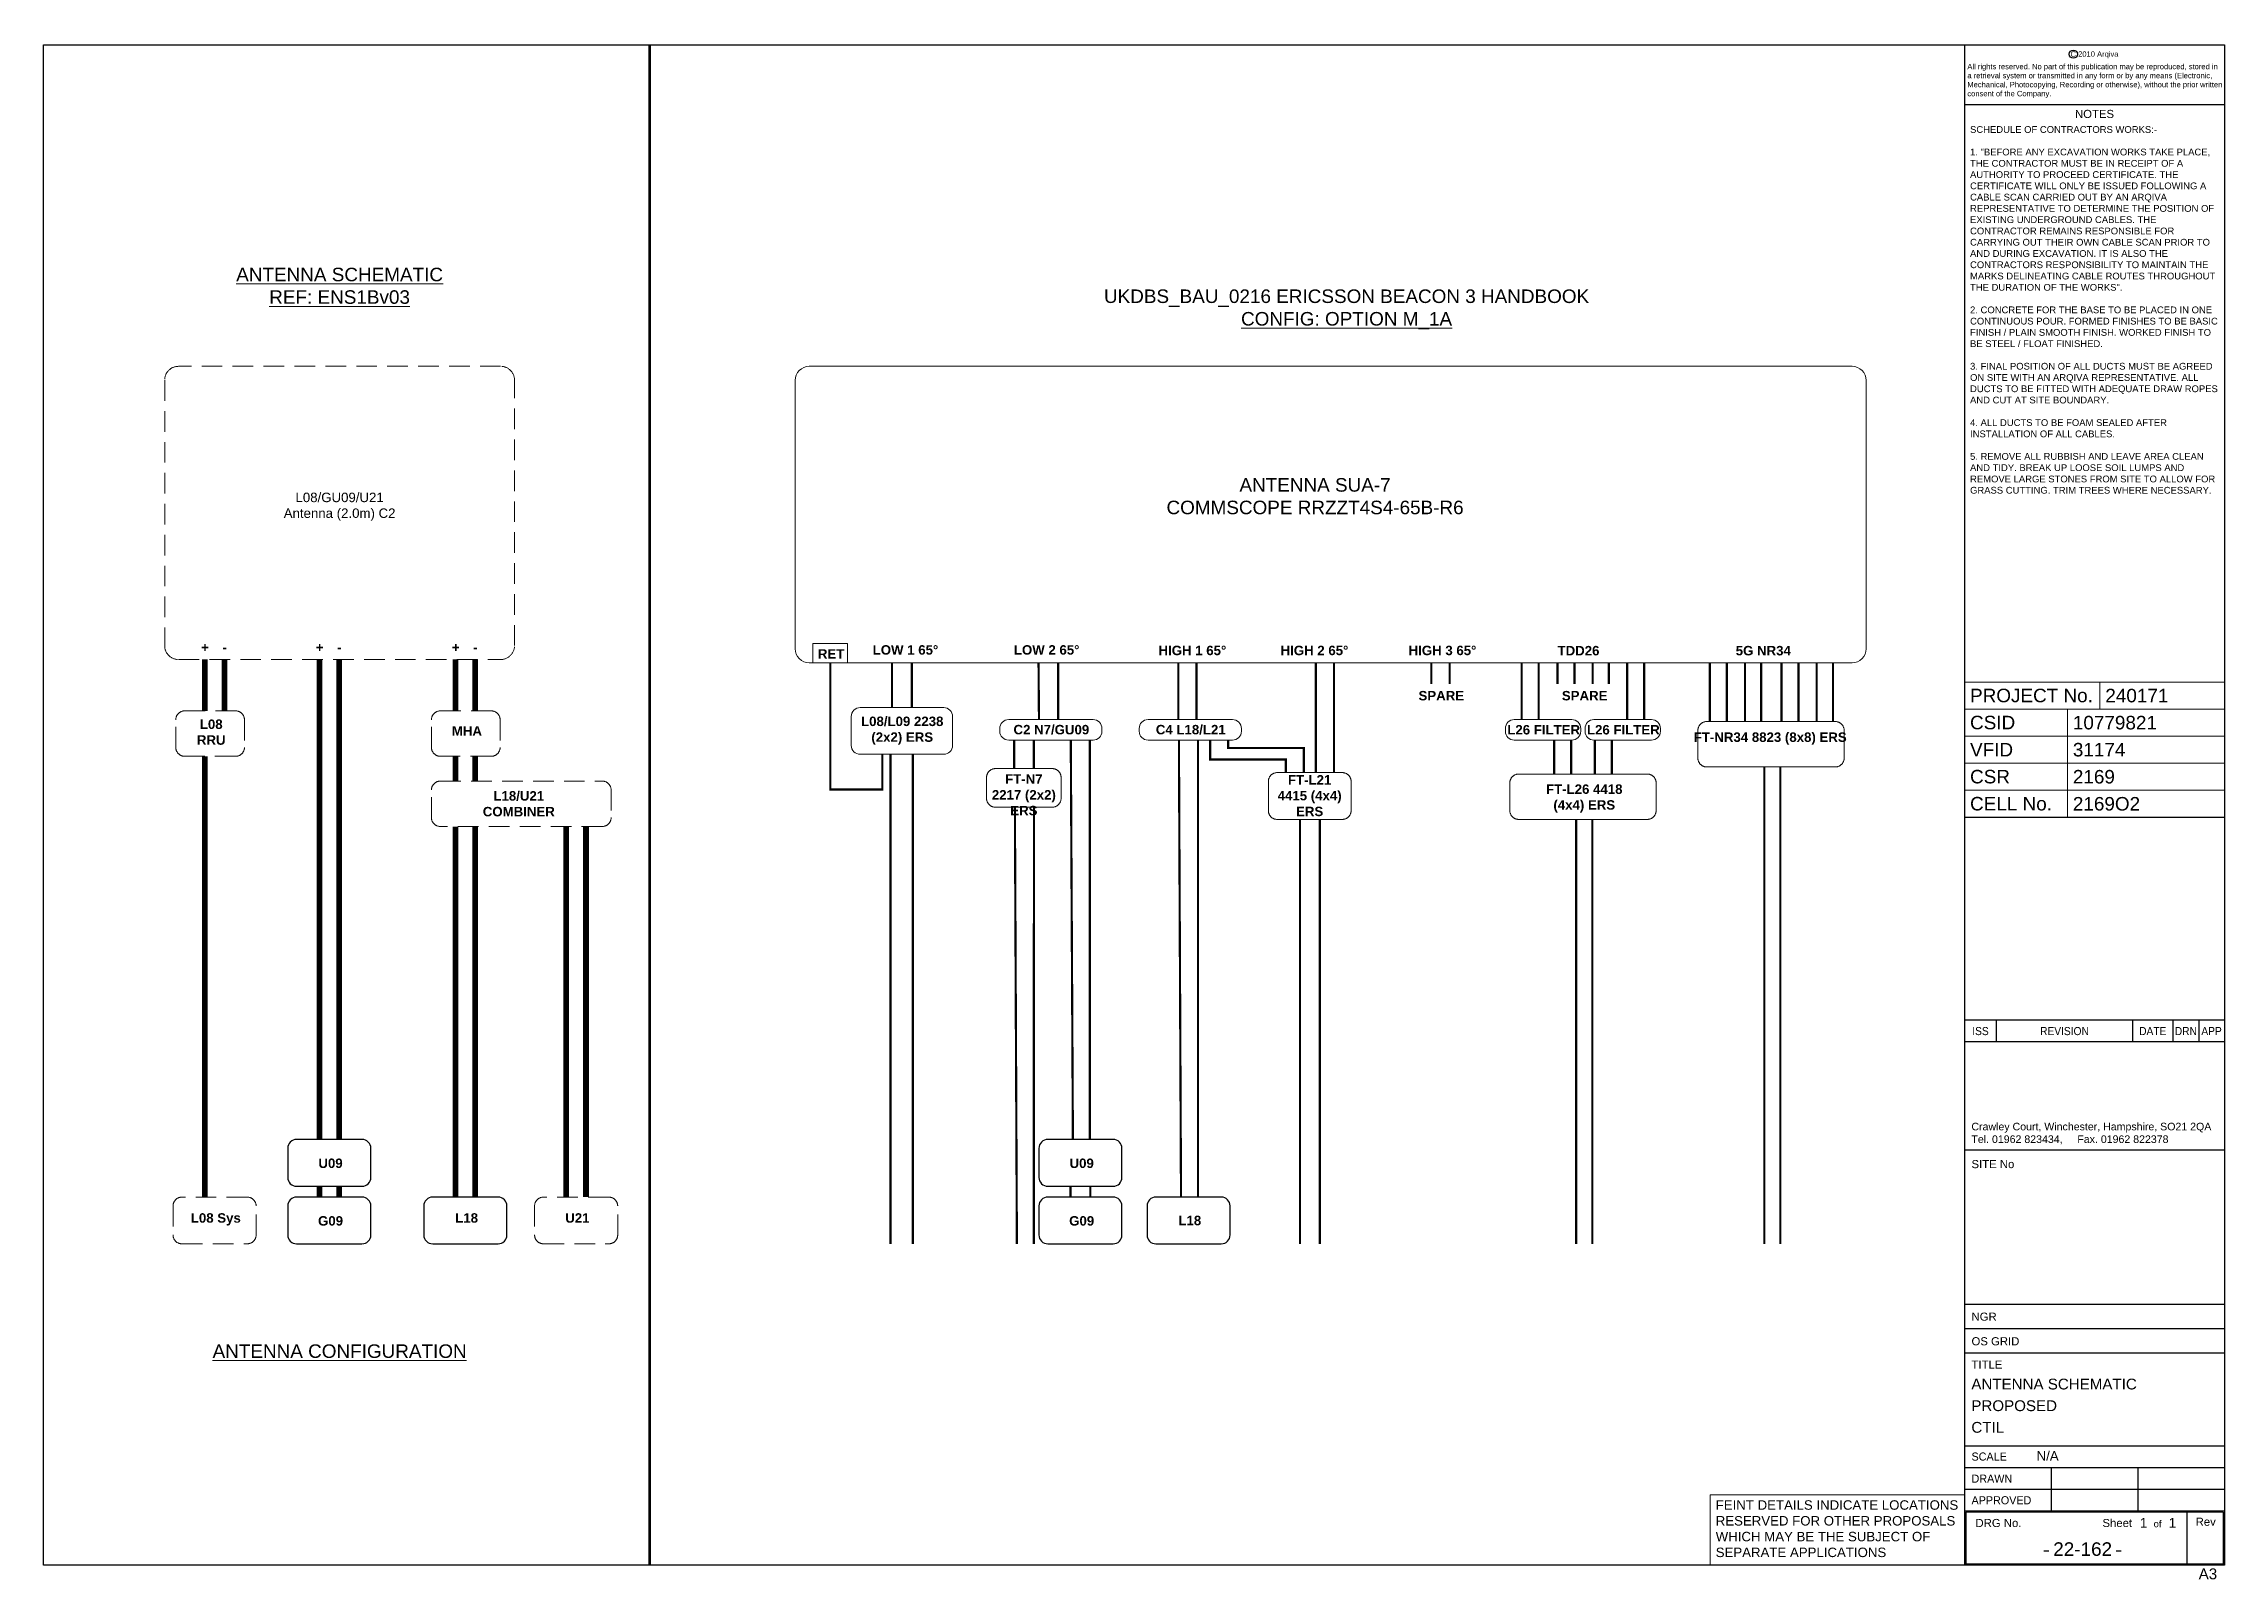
# Paper-space layout '22-162 CTIL SCHEM.' of a CAD drawing. Header units: millimetres. Extents: x 0 to 403, y -3 to 281.
import ezdxf
from ezdxf.enums import TextEntityAlignment as Align

# ---------------------------------------------------------------- set-up
doc = ezdxf.new("R2010")
doc.units = ezdxf.units.MM
doc.header["$LTSCALE"] = 30
for name, pattern in [('DASHED', [19.05, 12.7, -6.35]), ('DIVIDE', [31.75, 12.7, -6.35, 0, -6.35, 0, -6.35]), ('HIDDEN', [9.525, 6.35, -3.175])]:
    doc.linetypes.add(name, pattern=pattern)
doc.layers.add('ACAD ENTITIES HIDDEN', color=7, linetype='Continuous')
for name, color, linetype, lineweight in [('ANTENNAS DISHES', 7, 'Continuous', 5), ('BORDER', 7, 'Continuous', 25), ('CABINET', 7, 'Continuous', 25), ('FEEDERS', 7, 'DIVIDE', 9), ('FUTURE INSTALLATIONS', 251, 'HIDDEN', 5), ('PROPOSED O2', 8, 'Continuous', 13), ('PROPOSED O2 ANCILLARY', 8, 'Continuous', 9), ('PROPOSED REMOVALS', 35, 'DASHED', 15), ('TEXT AND DIMENSIONS', 7, 'Continuous', 13)]:
    doc.layers.add(name, color=color, linetype=linetype, lineweight=lineweight)
doc.layers.add('VIEWPORTS', color=7, linetype='Continuous', plot=False)
doc.styles.add('textstyle3', font='arial.ttf')
doc.styles.add('textstyle4', font='arial.ttf', dxfattribs={"width": 0.9})
doc.styles.add('textstyle5', font='arial.ttf', dxfattribs={"width": 0.95})
doc.styles.add('textstyle8', font='')
doc.styles.get('textstyle8').set_extended_font_data('Standard')

# ---------------------------------------------------------------- blocks, each defined once
blk = doc.blocks.new('A3MAS')
at = {"layer": 'BORDER'}
for p, q in [((0, 281), (403, 281)), ((0, 0), (0, 281)), ((355, 281), (355, 0)), ((403, 281), (403, 0)), ((355, 270), (403, 270)), ((355, 138.24), (403, 138.24)), ((403, 100.74), (355, 100.74)), ((403, 96.74), (355, 96.74)), ((360.85, 100.74), (360.85, 96.74)), ((386.04, 100.74), (386.04, 96.74)), ((393.5, 100.74), (393.5, 96.74)), ((398.25, 100.74), (398.25, 96.74)), ((403, 76.74), (355, 76.74)), ((403, 48.21), (355, 48.21)), ((403, 43.71), (355, 43.71)), ((403, 39.21), (355, 39.21)), ((403, 22), (355, 22)), ((403, 18), (355, 18)), ((371, 18), (371, 10)), ((387, 18), (387, 10)), ((403, 14), (355, 14)), ((403, 10), (355, 10)), ((355.2, 9.8), (355.2, 0.2)), ((402.8, 9.8), (355.2, 9.8)), ((396.05, 9.8), (396.05, 0.2)), ((402.8, 9.8), (402.8, 0.2)), ((403, 0), (0, 0)), ((402.8, 0.2), (355.2, 0.2))]:
    blk.add_line(p, q, dxfattribs=at)
at = {"layer": 'BORDER', "const_width": 0.25}
for points in [[(369.61, 2.64), (370.61, 2.64)], [(382.95, 2.64), (383.95, 2.64)]]:
    blk.add_lwpolyline(points, dxfattribs=at)
at = {"layer": 'BORDER'}
blk.add_circle((375.08, 279.3), 0.764, dxfattribs=at)
at = {"layer": 'BORDER', "style": 'textstyle3'}
blk.add_text('NOTES', height=1.5, dxfattribs=at).set_placement((379, 267.5), align=Align.CENTER)
at = {"layer": 'BORDER'}
for s, style, width, p in [('ISS', 'textstyle4', 0.9, (357.93, 98.73)), ('REVISION', 'textstyle4', 0.9, (373.45, 98.73)), ('DATE', 'textstyle4', 0.9, (389.77, 98.73)), ('DRN', 'textstyle4', 0.9, (395.88, 98.73)), ('APP', 'textstyle4', 0.9, (400.63, 98.73)), ('DRAWN', 'textstyle5', 0.95, (360.03, 16)), ('APPROVED', 'textstyle5', 0.95, (361.8, 12))]:
    blk.add_text(s, height=1.5, dxfattribs=dict(at, style=style, width=width)).set_placement(p, align=Align.MIDDLE_CENTER)
at = {"layer": 'BORDER', "style": 'textstyle3'}
for s, p in [('SITE No', (356.27, 73.39)), ('NGR', (356.27, 45.19)), ('OS GRID', (356.27, 40.64)), ('TITLE', (356.27, 36.33)), ('DRG No.', (357, 7.05))]:
    blk.add_text(s, height=1.5, dxfattribs=at).set_placement(p)
at = {"layer": 'BORDER', "style": 'textstyle5', "width": 0.95}
blk.add_text('SCALE', height=1.5, dxfattribs=at).set_placement((356.27, 19.33))
at = {"layer": 'BORDER', "style": 'textstyle3'}
for s, height, p in [('Sheet', 1.5, (383.21, 7.83)), ('of', 1.25, (390.65, 7.67)), ('Rev', 1.5, (399.55, 8.03))]:
    blk.add_text(s, height=height, dxfattribs=at).set_placement(p, align=Align.MIDDLE)
for s, insert, char_height, attachment_point in [('C 2010 Arqiva', (379, 279.82), 1, 2), ('A3', (399.96, -1.61), 2, 5)]:
    blk.add_mtext(s, dxfattribs=dict(at, insert=insert, char_height=char_height, attachment_point=attachment_point))
at = {"layer": 'BORDER', "attachment_point": 1, "style": 'textstyle3'}
for s, insert, char_height, width in [('All rights reserved. No part of this publication may be reproduced, stored in a retrieval system or transmitted in any form or by any means (Electronic, Mechanical, Photocopying, Recording or otherwise), without the prior written consent of the Company.', (355.5, 277.51), 1, 47), ('Crawley Court, Winchester, Hampshire, SO21 2QA\\PTel. 01962 823434,     Fax. 01962 822378', (356.25, 81.78), 1.4, 45.75)]:
    blk.add_mtext(s, dxfattribs=dict(at, insert=insert, char_height=char_height, width=width))
at = {"layer": 'BORDER', "style": 'textstyle3'}
for tag, p, height in [('TITLE1', (356.24, 32.48), 2), ('TITLE2', (356.24, 28.48), 2), ('TITLE3', (356.24, 24.48), 2), ('SCALE', (368.3, 19.33), 1.75)]:
    blk.add_attdef(tag, p, '', height=height, dxfattribs=at)
for tag, height, p in [('SHTNO', 1.8, (388.07, 7.83)), ('SHTOF', 1.8, (393.4, 7.83)), ('USERIDCATEGORY', 2.5, (376.81, 2.98))]:
    blk.add_attdef(tag, text='', height=height, dxfattribs=at).set_placement(p, align=Align.MIDDLE)

psp = doc.layouts.new('22-162 CTIL SCHEM.')

# ---------------------------------------------------------------- linework, layer by layer
at = {"layer": 'ANTENNAS DISHES'}
for points in [[(270.13, 154.14, 0.414214), (271.77, 152.5), (282.42, 152.5, 0.414214), (284.06, 154.14), (284.06, 154.66, 0.414214), (282.42, 156.3), (271.77, 156.3, 0.414214), (270.13, 154.66)], [(284.85, 154.14, 0.414214), (286.49, 152.5), (297.14, 152.5, 0.414214), (298.78, 154.14), (298.78, 154.66, 0.414214), (297.14, 156.3), (286.49, 156.3, 0.414214), (284.85, 154.66)]]:
    psp.add_lwpolyline(points, format="xyb", close=True, dxfattribs=at)
at = {"layer": 'CABINET'}
for points in [[(60.47, 71.68), (60.47, 77.05, 0.414214), (58.83, 78.69), (46.75, 78.69, 0.414214), (45.11, 77.05), (45.11, 71.68, 0.414214), (46.75, 70.04), (58.83, 70.04, 0.414214), (60.47, 71.68)], [(199.28, 71.68), (199.28, 77.05, 0.414214), (197.64, 78.69), (185.56, 78.69, 0.414214), (183.92, 77.05), (183.92, 71.68, 0.414214), (185.56, 70.04), (197.64, 70.04, 0.414214), (199.28, 71.68)], [(60.47, 61.04), (60.47, 66.4, 0.414214), (58.83, 68.04), (46.75, 68.04, 0.414214), (45.11, 66.4), (45.11, 61.04, 0.414214), (46.75, 59.4), (58.83, 59.4, 0.414214), (60.47, 61.04), (60.47, 63.52)], [(199.28, 61.04), (199.28, 66.4, 0.414214), (197.64, 68.04), (185.56, 68.04, 0.414214), (183.92, 66.4), (183.92, 61.04, 0.414214), (185.56, 59.4), (197.64, 59.4, 0.414214), (199.28, 61.04)], [(219.26, 61.04), (219.26, 66.4, 0.414214), (217.63, 68.04), (205.54, 68.04, 0.414214), (203.91, 66.4), (203.91, 61.04, 0.414214), (205.54, 59.4), (217.63, 59.4, 0.414214), (219.26, 61.04)]]:
    psp.add_lwpolyline(points, format="xyb", dxfattribs=at)
at = {"layer": 'CABINET', "ltscale": 0.01}
psp.add_lwpolyline([(85.62, 61.04), (85.62, 66.4, 0.414214), (83.98, 68.04), (71.9, 68.04, 0.414214), (70.26, 66.4), (70.26, 61.04, 0.414214), (71.9, 59.4), (83.98, 59.4, 0.414214), (85.62, 61.04), (85.62, 63.52)], format="xyb", dxfattribs=at)
at = {"layer": 'FEEDERS', "const_width": 1.05}
for points in [[(50.97, 78.69), (50.97, 167.41)], [(54.61, 78.69), (54.61, 167.41)], [(76.12, 68.04), (76.12, 136.54)], [(79.76, 68.04), (79.76, 136.54)], [(50.97, 68.04), (50.97, 70.04)], [(54.61, 68.04), (54.61, 70.04)]]:
    psp.add_lwpolyline(points, dxfattribs=at)
at = {"layer": 'FEEDERS', "lineweight": 25, "const_width": 0.4}
for points in [[(256.45, 166.81), (256.45, 162.86)], [(259.83, 166.81), (259.83, 162.86)], [(279.76, 162.86), (279.76, 166.81)], [(282.9, 162.86), (282.9, 166.81)], [(286.27, 162.86), (286.27, 166.81)], [(289.26, 162.86), (289.26, 166.81)], [(190.21, 78.69), (189.82, 152.5)], [(193.33, 78.69), (193.33, 152.5)], [(210.19, 68.04), (209.8, 152.5)], [(213.32, 68.04), (213.32, 152.5)]]:
    psp.add_lwpolyline(points, dxfattribs=at)
at = {"layer": 'FEEDERS', "linetype": 'Continuous', "lineweight": 25, "const_width": 0.4}
for points in [[(50.97, 68.04), (50.97, 70.04)], [(54.61, 68.04), (54.61, 70.04)], [(189.78, 68.04), (189.78, 70.04)], [(193.42, 68.04), (193.42, 70.04)]]:
    psp.add_lwpolyline(points, dxfattribs=at)
at = {"layer": 'FUTURE INSTALLATIONS', "lineweight": 25, "const_width": 0.4}
for points in [[(235.11, 166.81), (235.11, 155.75), (235.11, 155.75), (235.11, 146.5)], [(238.45, 166.81), (238.45, 153.61), (238.45, 153.61), (238.45, 146.5)], [(273.15, 156.3), (273.15, 166.81)], [(276.29, 156.3), (276.29, 166.81)], [(292.65, 156.3), (292.65, 166.81)], [(295.79, 156.3), (295.79, 166.81)], [(307.9, 155.94), (307.9, 166.81)], [(311.04, 155.94), (311.04, 166.81)], [(314.41, 155.94), (314.41, 166.81)], [(317.4, 155.94), (317.4, 166.81)], [(321.16, 155.94), (321.16, 166.81)], [(324.3, 155.94), (324.3, 166.81)], [(327.67, 155.94), (327.67, 166.81)], [(330.66, 155.94), (330.66, 166.81)], [(215.57, 152.5), (215.57, 148.92), (229.55, 148.92), (229.55, 146.5)], [(218.91, 152.5), (218.91, 151.06), (232.89, 151.06), (232.89, 146.5)], [(279.15, 146.24), (279.15, 152.5)], [(282.28, 146.24), (282.28, 152.5)], [(286.66, 146.24), (286.66, 152.5)], [(289.79, 146.24), (289.79, 152.5)], [(317.97, 147.55), (317.97, 59.4)], [(320.95, 147.55), (320.95, 59.4)], [(179.86, 59.4), (179.49, 140.1)], [(182.99, 59.4), (183.01, 140.1)], [(232.18, 137.85), (232.18, 59.4)], [(235.84, 137.85), (235.84, 59.4)], [(283.22, 137.85), (283.22, 59.4)], [(286.2, 137.85), (286.2, 59.4)]]:
    psp.add_lwpolyline(points, dxfattribs=at)
at = {"layer": 'FUTURE INSTALLATIONS'}
for points in [[(332.74, 154.3), (332.74, 149.19, -0.414214), (331.1, 147.55), (307.34, 147.55, -0.414214), (305.7, 149.19), (305.7, 154.3, -0.414214), (307.34, 155.94), (331.1, 155.94, -0.414214)], [(297.99, 144.6), (297.99, 139.49, -0.414214), (296.35, 137.85), (272.59, 137.85, -0.414214), (270.95, 139.49), (270.95, 144.6, -0.414214), (272.59, 146.24), (296.35, 146.24, -0.414214)]]:
    psp.add_lwpolyline(points, format="xyb", close=True, dxfattribs=at)
for points in [[(188.02, 141.74), (188.02, 145.6, 0.414214), (186.38, 147.24), (175.89, 147.24, 0.414214), (174.25, 145.6), (174.25, 141.74, 0.414214), (175.89, 140.1), (186.38, 140.1, 0.414214), (188.02, 141.74)], [(241.62, 139.49), (241.62, 144.86, 0.414214), (239.98, 146.5), (227.97, 146.5, 0.414214), (226.33, 144.86), (226.33, 139.49, 0.414214), (227.97, 137.85), (239.98, 137.85, 0.414214), (241.62, 139.49)]]:
    psp.add_lwpolyline(points, format="xyb", dxfattribs=at)
at = {"layer": 'PROPOSED O2'}
for points in [[(141.47, 221.6), (334.2, 221.6, -0.414214), (336.8, 219), (336.8, 169.41, -0.414214), (334.2, 166.81), (141.47, 166.81, -0.414214), (138.87, 169.41), (138.87, 219, -0.414214)], [(176.7, 154.14, 0.414214), (178.34, 152.5), (193.95, 152.5, 0.414214), (195.58, 154.14), (195.58, 154.66, 0.414214), (193.95, 156.3), (178.34, 156.3, 0.414214), (176.7, 154.66)], [(202.46, 154.14, 0.414214), (204.09, 152.5), (219.7, 152.5, 0.414214), (221.34, 154.14), (221.34, 154.66, 0.414214), (219.7, 156.3), (204.09, 156.3, 0.414214), (202.46, 154.66)]]:
    psp.add_lwpolyline(points, format="xyb", close=True, dxfattribs=at)
psp.add_lwpolyline([(142.12, 170.34), (148.57, 170.34), (148.57, 166.81), (142.12, 166.81)], close=True, dxfattribs=at)
psp.add_lwpolyline([(167.97, 151.52), (167.97, 156.89, 0.414214), (166.33, 158.53), (150.89, 158.53, 0.414214), (149.25, 156.89), (149.25, 151.52, 0.414214), (150.89, 149.88), (166.33, 149.88, 0.414214), (167.97, 151.52)], format="xyb", dxfattribs=at)
at = {"layer": 'PROPOSED O2 ANCILLARY', "lineweight": 25, "const_width": 0.4}
for points in [[(145.39, 166.81), (145.39, 143.38), (154.99, 143.38), (154.99, 149.88)], [(156.77, 166.81), (156.77, 158.53)], [(160.44, 166.81), (160.44, 158.53)], [(183.94, 156.3), (183.86, 166.81)], [(187.49, 156.3), (187.49, 166.81)], [(209.7, 166.81), (209.7, 156.3)], [(213.04, 166.81), (213.04, 156.3)], [(156.5, 59.4), (156.5, 149.88)], [(160.64, 59.4), (160.64, 149.88)], [(179.37, 147.24), (179.37, 152.5)], [(183, 147.24), (183, 152.5)]]:
    psp.add_lwpolyline(points, dxfattribs=at)
at = {"layer": 'PROPOSED REMOVALS', "ltscale": 0.01}
for points in [[(87.02, 169.97), (87.02, 219.04, 0.414214), (84.46, 221.6), (24.93, 221.6, 0.414214), (22.37, 219.04), (22.37, 169.97, 0.414214), (24.93, 167.41), (84.46, 167.41, 0.414214)], [(37.12, 156.27), (37.12, 151.16, -0.414214), (35.48, 149.52), (26.06, 149.52, -0.414214), (24.43, 151.16), (24.43, 156.27, -0.414214), (26.06, 157.91), (35.48, 157.91, -0.414214)], [(84.36, 156.27), (84.36, 151.16, -0.414214), (82.72, 149.52), (73.31, 149.52, -0.414214), (71.67, 151.16), (71.67, 156.27, -0.414214), (73.31, 157.91), (82.72, 157.91, -0.414214)], [(104.88, 143.29), (104.88, 138.18, -0.414214), (103.24, 136.54), (73.31, 136.54, -0.414214), (71.67, 138.18), (71.67, 143.29, -0.414214), (73.31, 144.93), (103.24, 144.93, -0.414214)]]:
    psp.add_lwpolyline(points, format="xyb", close=True, dxfattribs=at)
at = {"layer": 'PROPOSED REMOVALS', "ltscale": 0.01, "const_width": 1.05}
for points in [[(29.77, 157.91), (29.77, 167.41)], [(33.4, 157.91), (33.4, 167.41)], [(76.12, 157.91), (76.12, 167.41)], [(79.76, 157.91), (79.76, 167.41)], [(76.12, 144.93), (76.12, 149.52)], [(79.76, 144.93), (79.76, 149.52)], [(96.59, 68.04), (96.59, 136.54)], [(100.23, 68.04), (100.23, 136.54)]]:
    psp.add_lwpolyline(points, dxfattribs=at)
at = {"layer": 'PROPOSED REMOVALS', "ltscale": 0.02, "const_width": 1.05}
psp.add_lwpolyline([(29.77, 68.04), (29.77, 149.52)], dxfattribs=at)
at = {"layer": 'PROPOSED REMOVALS', "ltscale": 0.01}
for points in [[(39.27, 61.04), (39.27, 66.4, 0.414214), (37.63, 68.04), (25.55, 68.04, 0.414214), (23.91, 66.4), (23.91, 61.04, 0.414214), (25.55, 59.4), (37.63, 59.4, 0.414214), (39.27, 61.04), (39.27, 63.52)], [(106.09, 61.04), (106.09, 66.4, 0.414214), (104.45, 68.04), (92.37, 68.04, 0.414214), (90.73, 66.4), (90.73, 61.04, 0.414214), (92.37, 59.4), (104.45, 59.4, 0.414214), (106.09, 61.04), (106.09, 63.52)]]:
    psp.add_lwpolyline(points, format="xyb", dxfattribs=at)
at = {"layer": 'TEXT AND DIMENSIONS'}
for p, q in [((355, 163.24), (403, 163.24)), ((380, 158.24), (380, 163.24)), ((355, 158.24), (403, 158.24)), ((374, 143.24), (374, 158.24)), ((355, 153.24), (403, 153.24)), ((355, 148.24), (403, 148.24)), ((355, 143.24), (403, 143.24)), ((374, 138.24), (374, 143.24)), ((355, 13), (308, 13)), ((308, 13), (308, 0))]:
    psp.add_line(p, q, dxfattribs=at)
at = {"layer": 'TEXT AND DIMENSIONS', "const_width": 0.5}
psp.add_lwpolyline([(111.97, 281), (111.97, 0)], dxfattribs=at)

# ---------------------------------------------------------------- block references
at = {"layer": 'BORDER'}
psp.add_blockref('A3MAS', (0, 0), dxfattribs=at).add_auto_attribs({'USERIDCATEGORY': '22-162', 'SCALE': 'N/A', 'SHTNO': '1', 'SHTOF': '1', 'TITLE1': 'ANTENNA SCHEMATIC', 'TITLE2': 'PROPOSED', 'TITLE3': 'CTIL'})

# ---------------------------------------------------------------- texts
at = {"layer": 'ACAD ENTITIES HIDDEN', "insert": (356, 266), "char_height": 1.25, "width": 46, "attachment_point": 1, "style": 'textstyle3'}
psp.add_mtext('SCHEDULE OF CONTRACTORS WORKS:-\\P\\P1. "BEFORE ANY EXCAVATION WORKS TAKE PLACE, THE CONTRACTOR MUST BE IN RECEIPT OF A AUTHORITY TO PROCEED CERTIFICATE. THE CERTIFICATE WILL ONLY BE ISSUED FOLLOWING A CABLE SCAN CARRIED OUT BY AN ARQIVA REPRESENTATIVE TO DETERMINE THE POSITION OF EXISTING UNDERGROUND CABLES. THE CONTRACTOR REMAINS RESPONSIBLE FOR CARRYING OUT THEIR OWN CABLE SCAN PRIOR TO AND DURING EXCAVATION. IT IS ALSO THE CONTRACTORS RESPONSIBILITY TO MAINTAIN THE MARKS DELINEATING CABLE ROUTES THROUGHOUT THE DURATION OF THE WORKS".\\P\\P2. CONCRETE FOR THE BASE TO BE PLACED IN ONE CONTINUOUS POUR. FORMED FINISHES TO BE BASIC FINISH / PLAIN SMOOTH FINISH. WORKED FINISH TO BE STEEL / FLOAT FINISHED.\\P\\P3. FINAL POSITION OF ALL DUCTS MUST BE AGREED ON SITE WITH AN ARQIVA REPRESENTATIVE. ALL DUCTS TO BE FITTED WITH ADEQUATE DRAW ROPES AND CUT AT SITE BOUNDARY.\\P\\P4. ALL DUCTS TO BE FOAM SEALED AFTER INSTALLATION OF ALL CABLES.\\P\\P5. REMOVE ALL RUBBISH AND LEAVE AREA CLEAN AND TIDY. BREAK UP LOOSE SOIL LUMPS AND REMOVE LARGE STONES FROM SITE TO ALLOW FOR GRASS CUTTING. TRIM TREES WHERE NECESSARY.', dxfattribs=at)
at = {"layer": 'TEXT AND DIMENSIONS'}
for s, insert, char_height, width, attachment_point, style in [('\\pxqc;{\\LANTENNA SCHEMATIC\\PREF: ENS1Bv03}', (54.7, 236.47), 2.5, 61.8156, 5, 'textstyle3'), ('UKDBS_BAU_0216 ERICSSON BEACON 3 HANDBOOK\\P{\\LCONFIG: OPTION M_1A}', (240.78, 232.11), 2.5, 89.6891, 5, 'textstyle3'), ('\\pxqc;{\\fArial|b1|i0|c0|p34;SPARE}', (258.29, 160.71), 1.75, 20.7179, 5, 'textstyle8'), ('\\pxqc;{\\fArial|b1|i0|c0|p34;SPARE}', (284.78, 160.71), 1.75, 20.7179, 5, 'textstyle8'), ('\\pxqc;{\\fArial|b1|i0|c0|p34;L08/L09 2238 (2x2) ERS}', (158.67, 154.26), 1.75, 15.629, 5, 'textstyle8'), ('\\pxqc;{\\fArial|b1|i0|c0|p34;C2 N7/GU09}', (186.23, 154.42), 1.75, 20.7179, 5, 'textstyle8'), ('{\\fArial|b1|i0|c0|p34;C4 L18/L21}', (211.99, 154.42), 1.75, 20.7179, 5, 'textstyle8'), ('\\pxqc;{\\fArial|b1|i0|c0|p34;L26 FILTER}', (277.21, 154.41), 1.75, 13.4517, 5, 'textstyle8'), ('\\pxqc;{\\fArial|b1|i0|c0|p34;L26 FILTER}', (291.93, 154.41), 1.75, 13.4517, 5, 'textstyle8'), ('\\pxqc;{\\fArial|b1|i0|c0|p34;FT-N7 2217 (2x2) ERS}', (174.67, 146.19), 1.75, 12.9527, 1, 'textstyle8'), ('{\\fArial|b1|i0|c0|p34;FT-L21 4415 (4x4) ERS }', (233.96, 142.23), 1.75, 11.8509, 5, 'textstyle8'), ('\\pxqc;{\\fArial|b1|i0|c0|p34;U09}', (41.43, 75.17), 1.75, 23.1844, 1, 'textstyle8'), ('\\pxqc;{\\fArial|b1|i0|c0|p34;U09}', (180.24, 75.17), 1.75, 23.1844, 1, 'textstyle8'), ('\\pxqc;{\\fArial|b1|i0|c0|p34;L18}', (200.22, 64.59), 1.75, 23.1844, 1, 'textstyle8'), ('\\pxt12;{\\LANTENNA CONFIGURATION }', (54.7, 39.55), 2.5, 48.6012, 5, 'textstyle3'), ('FEINT DETAILS INDICATE LOCATIONS RESERVED FOR OTHER PROPOSALS WHICH MAY BE THE SUBJECT OF SEPARATE APPLICATIONS', (309, 12), 1.75, 48.6012, 1, 'textstyle3')]:
    psp.add_mtext(s, dxfattribs=dict(at, insert=insert, char_height=char_height, width=width, attachment_point=attachment_point, style=style))
at = {"layer": 'TEXT AND DIMENSIONS', "linetype": 'Continuous', "char_height": 1.75}
for s, insert, width, attachment_point, style in [('L08/GU09/U21\\PAntenna (2.0m) C2', (54.7, 195.65), 45.4956, 5, 'textstyle3'), ('\\pxqc;{\\fArial|b1|i0|c0|p34;+}', (29.05, 170.54), 1.5343, 1, 'textstyle3'), ('\\pxqc;{\\fArial|b1|i0|c0|p34;-}', (32.68, 170.54), 1.5343, 1, 'textstyle3'), ('\\pxqc;{\\fArial|b1|i0|c0|p34;+}', (50.25, 170.54), 1.5343, 1, 'textstyle3'), ('\\pxqc;{\\fArial|b1|i0|c0|p34;-}', (53.89, 170.54), 1.5343, 1, 'textstyle3'), ('\\pxqc;{\\fArial|b1|i0|c0|p34;+}', (75.4, 170.54), 1.5343, 1, 'textstyle3'), ('\\pxqc;{\\fArial|b1|i0|c0|p34;-}', (79.03, 170.54), 1.5343, 1, 'textstyle3'), ('{\\fArial|b1|i0|c0|p34;RET}', (145.53, 168.44), 4.8569, 5, 'textstyle8'), ('{\\fArial|b1|i0|c0|p34;LOW 1 65%%D}', (159.27, 169.17), 14.7045, 5, 'textstyle8'), ('{\\fArial|b1|i0|c0|p34;LOW 2 65%%D}', (185.36, 169.17), 14.7045, 5, 'textstyle8'), ('{\\fArial|b1|i0|c0|p34;HIGH 1 65%%D}', (212.29, 169.07), 14.7045, 5, 'textstyle8'), ('{\\fArial|b1|i0|c0|p34;HIGH 2 65%%D}', (234.85, 169.07), 14.7045, 5, 'textstyle8'), ('{\\fArial|b1|i0|c0|p34;HIGH 3 65%%D}', (258.51, 169.07), 14.7045, 5, 'textstyle8'), ('{\\fArial|b1|i0|c0|p34;TDD26}', (283.64, 169.03), 14.7045, 5, 'textstyle8'), ('{\\fArial|b1|i0|c0|p34;5G NR34}', (317.79, 169.03), 14.7045, 5, 'textstyle8'), ('\\pxqc;{\\fArial|b1|i0|c0|p34;L08\\PRRU}', (21.31, 156.32), 19.3281, 1, 'textstyle3'), ('\\pxqc;{\\fArial|b1|i0|c0|p34;MHA }', (68.56, 155.08), 19.3281, 1, 'textstyle3'), ('\\pxqc;{\\fArial|b1|i0|c0|p34;FT-NR34 8823 (8x8) ERS}', (305.7, 153.93), 26.7482, 1, 'textstyle3'), ('\\pxqc;{\\fArial|b1|i0|c0|p34;L18/U21 COMBINER}', (78.15, 143.08), 19.3281, 1, 'textstyle3'), ('\\pxqc;{\\fArial|b1|i0|c0|p34;FT-L26 4418\\P(4x4) ERS}', (277.69, 144.32), 14.039, 1, 'textstyle3'), ('\\pxqc;{\\fArial|b1|i0|c0|p34;L08 Sys}', (20.23, 65.06), 23.1844, 1, 'textstyle3'), ('\\pxqc;{\\fArial|b1|i0|c0|p34;G09 }', (41.43, 64.52), 23.1844, 1, 'textstyle8'), ('\\pxqc;{\\fArial|b1|i0|c0|p34;L18}', (66.58, 65.06), 23.1844, 1, 'textstyle3'), ('\\pxqc;{\\fArial|b1|i0|c0|p34;U21}', (87.05, 65.06), 23.1844, 1, 'textstyle3'), ('\\pxqc;{\\fArial|b1|i0|c0|p34;G09 }', (180.24, 64.52), 23.1844, 1, 'textstyle8')]:
    psp.add_mtext(s, dxfattribs=dict(at, insert=insert, width=width, attachment_point=attachment_point, style=style))
at = {"layer": 'TEXT AND DIMENSIONS', "linetype": 'Continuous', "insert": (234.96, 197.58), "char_height": 2.5, "attachment_point": 5, "style": 'textstyle3'}
psp.add_mtext('ANTENNA SUA-7\\P\\pxb0.41667,a0.41667;COMMSCOPE RRZZT4S4-65B-R6  ', dxfattribs=at)
at = {"layer": 'TEXT AND DIMENSIONS', "char_height": 2.5, "attachment_point": 4, "style": 'textstyle3'}
for s, insert in [('PROJECT No.', (356, 160.74)), ('CSID', (356, 155.74)), ('VFID', (356, 150.74)), ('CSR', (356, 145.74)), ('CELL No.', (356, 140.74))]:
    psp.add_mtext(s, dxfattribs=dict(at, insert=insert))
at = {"layer": 'TEXT AND DIMENSIONS', "style": 'textstyle3'}
for tag, p in [('240171', (381, 159.49)), ('10779821', (375, 154.49)), ('31174', (375, 149.49)), ('2169', (375, 144.49)), ('2169O2', (375, 139.49))]:
    psp.add_attdef(tag, p, '', height=2.5, dxfattribs=at)

# ---------------------------------------------------------------- viewports
at = {"layer": 'VIEWPORTS'}
psp.add_viewport(center=(379, 117.49), size=(48, 41.5), view_center_point=(24, 16.7), view_height=41.5, dxfattribs=at)
psp.add_viewport(center=(379, 38.37), size=(48, 76.739), view_center_point=(24, -50.12), view_height=76.739, status=3, dxfattribs=at)

doc.saveas('drawing.dxf')
